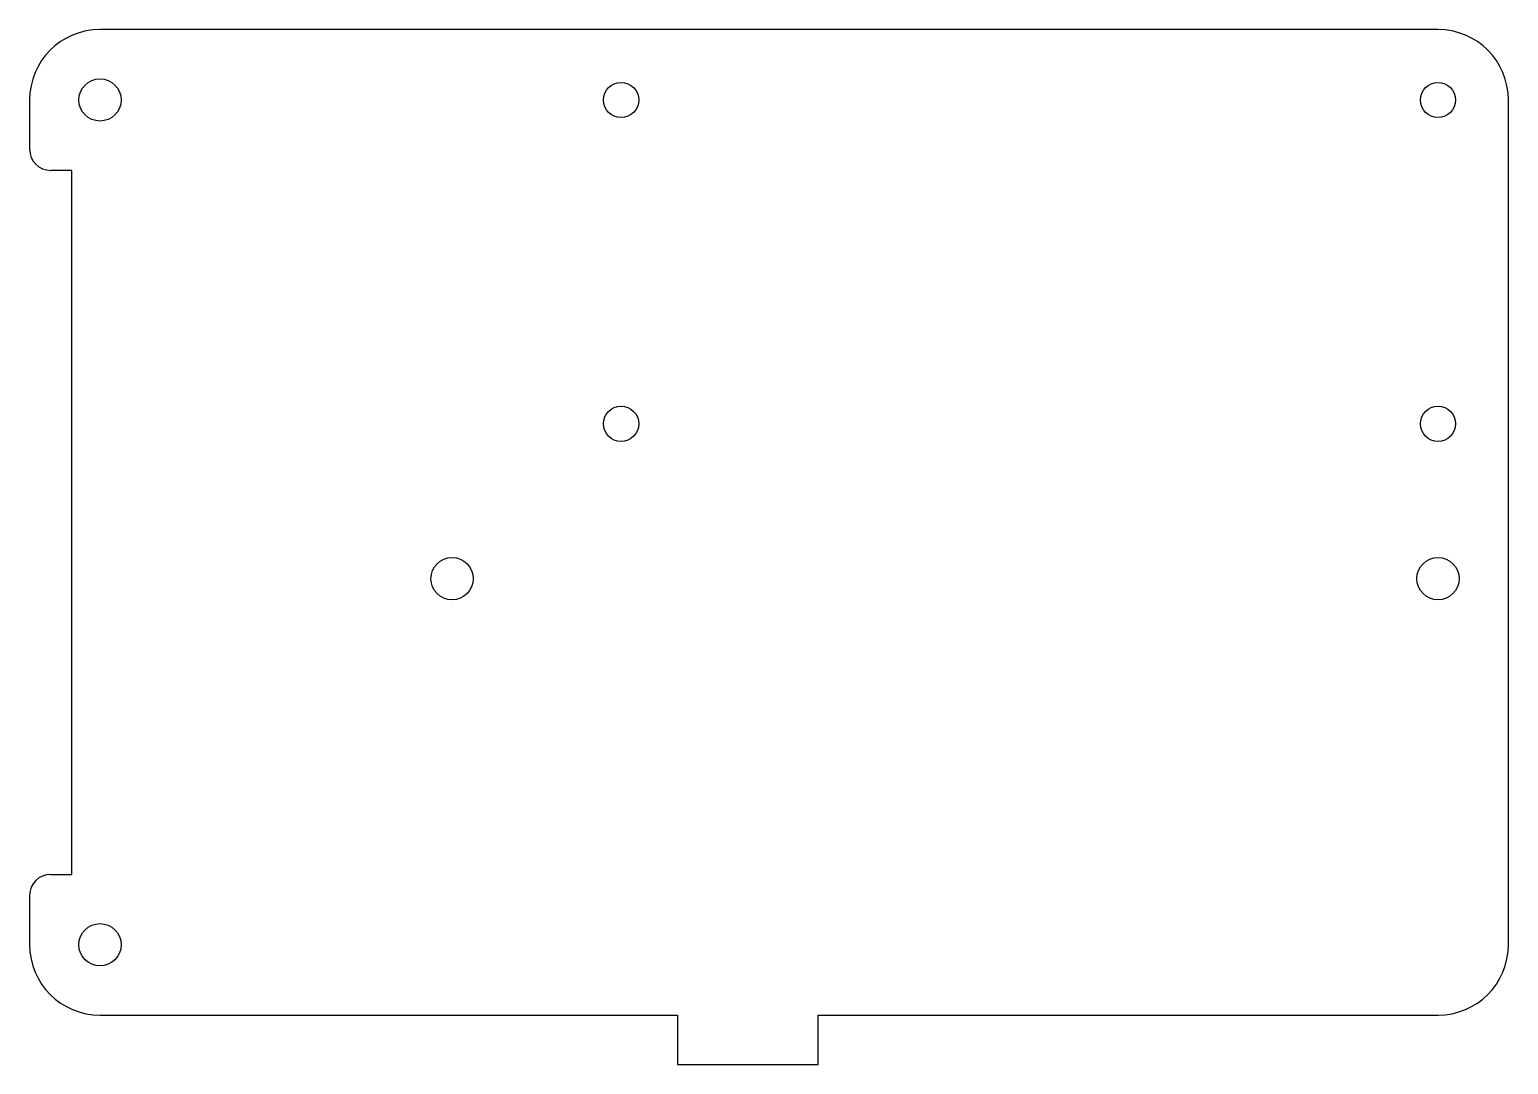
# Model space of a CAD drawing. Header units: millimetres. Extents: x -52 to 52, y -38 to 35.
import ezdxf

# ---------------------------------------------------------------- set-up
doc = ezdxf.new("R2010")
doc.units = ezdxf.units.MM
doc.layers.add('Sketch', color=7, linetype='CONTINUOUS')

msp = doc.modelspace()

# ---------------------------------------------------------------- linework, layer by layer
at = {"layer": 'Sketch'}
for p, q in [((47.5, 35), (-47.5, 35)), ((-52.5, 30), (-52.5, 26.5)), ((52.5, -30), (52.5, 30)), ((-49.5, 25), (-51, 25)), ((-49.5, -25), (-49.5, 25)), ((-51, -25), (-49.5, -25)), ((-52.5, -26.5), (-52.5, -30)), ((-47.5, -35), (-6.5, -35)), ((-6.5, -35), (-6.5, -38.5)), ((3.5, -38.5), (3.5, -35)), ((3.5, -35), (47.5, -35)), ((-6.5, -38.5), (3.5, -38.5))]:
    msp.add_line(p, q, dxfattribs=at)
for centre, radius in [((-47.5, 30), 1.5), ((-10.5, 30), 1.25), ((47.5, 30), 1.25), ((-10.5, 7), 1.25), ((47.5, 7), 1.25), ((-22.5, -4), 1.5), ((47.5, -4), 1.5), ((-47.5, -30), 1.5)]:
    msp.add_circle(centre, radius, dxfattribs=at)
for centre, radius, start, end in [((-47.5, 30), 5, 90, 180), ((47.5, 30), 5, 0, 90), ((-51, 26.5), 1.5, 180, -90), ((-51, -26.5), 1.5, 90, 180), ((-47.5, -30), 5, 180, -90), ((47.5, -30), 5, -90, 0)]:
    msp.add_arc(centre, radius, start, end, dxfattribs=at)

doc.saveas('drawing.dxf')
